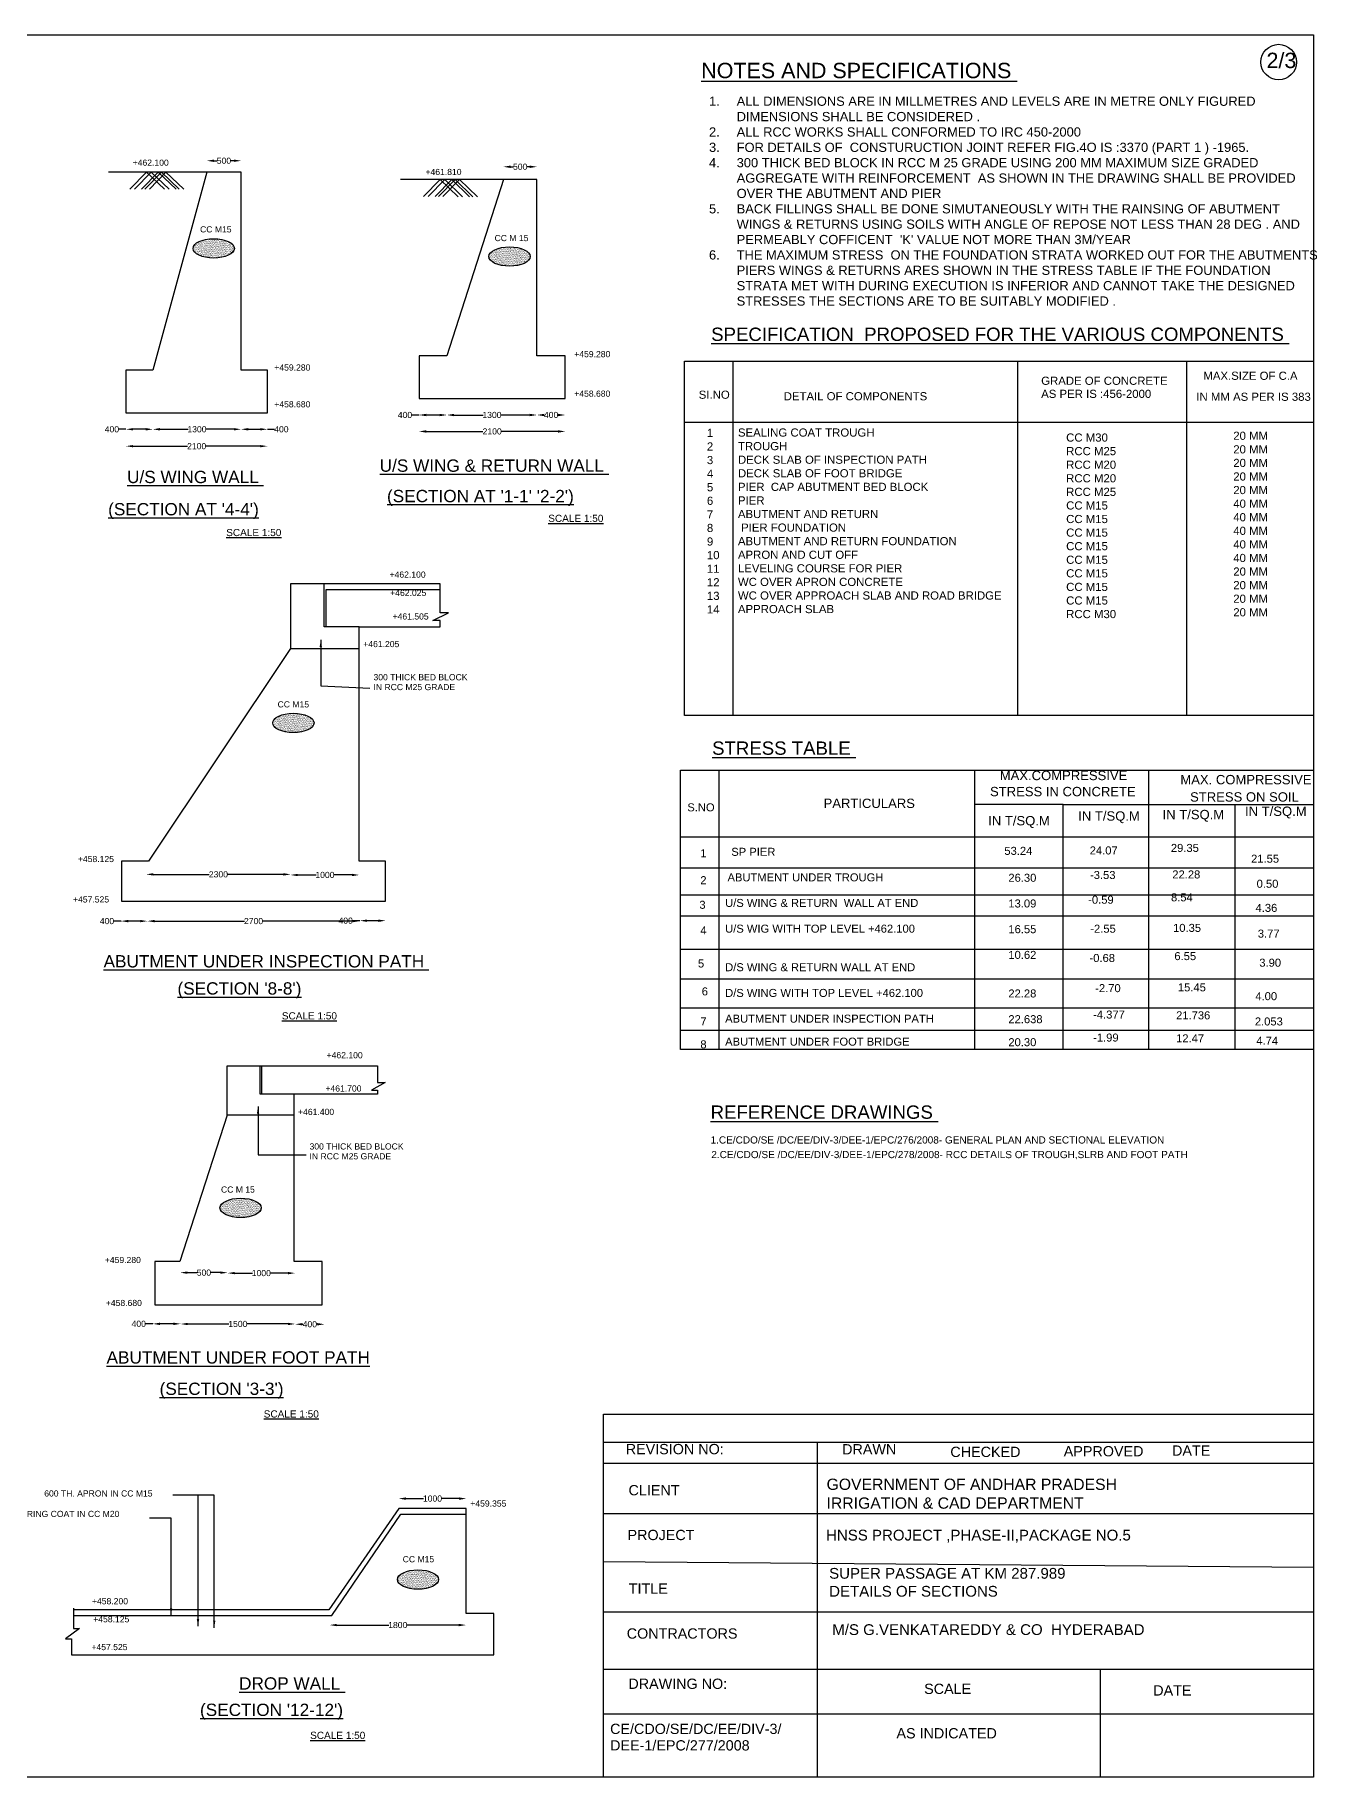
# Model space of a CAD drawing. Header units: millimetres. Extents: x 2557013 to 2676467, y 44333627 to 44418653.
# Drawn here: x 2613890 to 2676467, y 44333627 to 44418653 of the extents above; entities that cross this region are included whole.
import ezdxf

# ---------------------------------------------------------------- set-up
doc = ezdxf.new("R2010")
doc.units = ezdxf.units.MM
doc.header["$MEASUREMENT"] = 0
doc.layers.add('DRAWING', color=2, linetype='Continuous')
doc.layers.add('TEXT', color=7, linetype='Continuous')
doc.styles.get("Standard").update_dxf_attribs({"font": 'arial.ttf', "height": 300})
doc.dimstyles.get("Standard").update_dxf_attribs({"dimtxt": 300, "dimasz": 350, "dimexe": 0.18, "dimexo": 0.0625, "dimgap": 0.09, "dimtad": 0, "dimdec": 0, "dimzin": 0, "dimdsep": 46, "dimtxsty": 'Standard', "dimcen": 0.09, "dimse1": 1, "dimse2": 1, "dimadec": 0, "dimazin": 0, "dimtfac": 1, "dimtdec": 0, "dimtofl": 0, "dimtmove": 0, "dimatfit": 3, "dimfxl": 1, "dimtolj": 1, "dimtzin": 0, "dimarcsym": 0})

# ---------------------------------------------------------------- blocks, each defined once
blk = doc.blocks.new('*D66')
at = {"layer": 'Defpoints', "color": 0, "transparency": 16777216}
for p in [(2618338, 44402287), (2619648, 44402287), (2618338, 44399404)]:
    blk.add_point(p, dxfattribs=at)
at = {"layer": 'TEXT', "color": 0, "lineweight": -2, "transparency": 16777216}
for p, q in [((2618338, 44399404), (2617988, 44399404)), ((2619298, 44399404), (2618688, 44399404))]:
    blk.add_line(p, q, dxfattribs=at)
at = {"layer": 'TEXT', "color": 0, "transparency": 16777216}
for points in [[(2618688, 44399463), (2618688, 44399346), (2618338, 44399404)], [(2619298, 44399463), (2619298, 44399346), (2619648, 44399404)]]:
    blk.add_solid(points, dxfattribs=at)
at = {"layer": 'TEXT', "color": 0, "transparency": 16777216, "insert": (2617651, 44399404), "char_height": 300, "attachment_point": 5}
blk.add_mtext('\\A1;400', dxfattribs=at)
blk = doc.blocks.new('*D67')
at = {"layer": 'Defpoints', "color": 0, "transparency": 16777216}
for p in [(2619648, 44402287), (2623953, 44402287), (2623953, 44399404)]:
    blk.add_point(p, dxfattribs=at)
at = {"layer": 'TEXT', "color": 0, "lineweight": -2, "transparency": 16777216}
for p, q in [((2619998, 44399404), (2621367, 44399404)), ((2623603, 44399404), (2622234, 44399404))]:
    blk.add_line(p, q, dxfattribs=at)
at = {"layer": 'TEXT', "color": 0, "transparency": 16777216}
for points in [[(2619998, 44399463), (2619998, 44399346), (2619648, 44399404)], [(2623603, 44399463), (2623603, 44399346), (2623953, 44399404)]]:
    blk.add_solid(points, dxfattribs=at)
at = {"layer": 'TEXT', "color": 0, "transparency": 16777216, "insert": (2621801, 44399404), "char_height": 300, "attachment_point": 5}
blk.add_mtext('\\A1;1300', dxfattribs=at)
blk = doc.blocks.new('*D68')
at = {"layer": 'Defpoints', "color": 0, "transparency": 16777216}
for p in [(2623953, 44402287), (2625236, 44402287), (2625236, 44399404)]:
    blk.add_point(p, dxfattribs=at)
at = {"layer": 'TEXT', "color": 0, "lineweight": -2, "transparency": 16777216}
for p, q in [((2624303, 44399404), (2624886, 44399404)), ((2625236, 44399404), (2625586, 44399404))]:
    blk.add_line(p, q, dxfattribs=at)
at = {"layer": 'TEXT', "color": 0, "transparency": 16777216}
for points in [[(2624303, 44399463), (2624303, 44399346), (2623953, 44399404)], [(2624886, 44399463), (2624886, 44399346), (2625236, 44399404)]]:
    blk.add_solid(points, dxfattribs=at)
at = {"layer": 'TEXT', "color": 0, "transparency": 16777216, "insert": (2625923, 44399404), "char_height": 300, "attachment_point": 5}
blk.add_mtext('\\A1;400', dxfattribs=at)
blk = doc.blocks.new('*D69')
at = {"layer": 'Defpoints', "color": 0, "transparency": 16777216}
for p in [(2618338, 44400203), (2625236, 44400203), (2625236, 44398579)]:
    blk.add_point(p, dxfattribs=at)
at = {"layer": 'TEXT', "color": 0, "lineweight": -2, "transparency": 16777216}
for p, q in [((2618688, 44398579), (2621337, 44398579)), ((2624886, 44398579), (2622237, 44398579))]:
    blk.add_line(p, q, dxfattribs=at)
at = {"layer": 'TEXT', "color": 0, "transparency": 16777216}
for points in [[(2618688, 44398637), (2618688, 44398521), (2618338, 44398579)], [(2624886, 44398637), (2624886, 44398521), (2625236, 44398579)]]:
    blk.add_solid(points, dxfattribs=at)
at = {"layer": 'TEXT', "color": 0, "transparency": 16777216, "insert": (2621787, 44398579), "char_height": 300, "attachment_point": 5}
blk.add_mtext('\\A1;2100', dxfattribs=at)
blk = doc.blocks.new('*D70')
at = {"layer": 'Defpoints', "color": 0, "transparency": 16777216}
for p in [(2632640, 44402987), (2633997, 44402987), (2632640, 44400101)]:
    blk.add_point(p, dxfattribs=at)
at = {"layer": 'TEXT', "color": 0, "lineweight": -2, "transparency": 16777216}
for p, q in [((2632640, 44400101), (2632290, 44400101)), ((2633647, 44400101), (2632990, 44400101))]:
    blk.add_line(p, q, dxfattribs=at)
at = {"layer": 'TEXT', "color": 0, "transparency": 16777216}
for points in [[(2632990, 44400159), (2632990, 44400042), (2632640, 44400101)], [(2633647, 44400159), (2633647, 44400042), (2633997, 44400101)]]:
    blk.add_solid(points, dxfattribs=at)
at = {"layer": 'TEXT', "color": 0, "transparency": 16777216, "insert": (2631953, 44400101), "char_height": 300, "attachment_point": 5}
blk.add_mtext('\\A1;400', dxfattribs=at)
blk = doc.blocks.new('*D71')
at = {"layer": 'Defpoints', "color": 0, "transparency": 16777216}
for p in [(2633997, 44402987), (2638395, 44402987), (2638395, 44400101)]:
    blk.add_point(p, dxfattribs=at)
at = {"layer": 'TEXT', "color": 0, "lineweight": -2, "transparency": 16777216}
for p, q in [((2634347, 44400101), (2635763, 44400101)), ((2638045, 44400101), (2636630, 44400101))]:
    blk.add_line(p, q, dxfattribs=at)
at = {"layer": 'TEXT', "color": 0, "transparency": 16777216}
for points in [[(2634347, 44400159), (2634347, 44400042), (2633997, 44400101)], [(2638045, 44400159), (2638045, 44400042), (2638395, 44400101)]]:
    blk.add_solid(points, dxfattribs=at)
at = {"layer": 'TEXT', "color": 0, "transparency": 16777216, "insert": (2636196, 44400101), "char_height": 300, "attachment_point": 5}
blk.add_mtext('\\A1;1300', dxfattribs=at)
blk = doc.blocks.new('*D72')
at = {"layer": 'Defpoints', "color": 0, "transparency": 16777216}
for p in [(2638395, 44402987), (2639773, 44402987), (2639773, 44400101)]:
    blk.add_point(p, dxfattribs=at)
at = {"layer": 'TEXT', "color": 0, "lineweight": -2, "transparency": 16777216}
for p, q in [((2638745, 44400101), (2638747, 44400101)), ((2639423, 44400101), (2639421, 44400101))]:
    blk.add_line(p, q, dxfattribs=at)
at = {"layer": 'TEXT', "color": 0, "transparency": 16777216}
for points in [[(2638745, 44400159), (2638745, 44400042), (2638395, 44400101)], [(2639423, 44400159), (2639423, 44400042), (2639773, 44400101)]]:
    blk.add_solid(points, dxfattribs=at)
at = {"layer": 'TEXT', "color": 0, "transparency": 16777216, "insert": (2639084, 44400101), "char_height": 300, "attachment_point": 5}
blk.add_mtext('\\A1;400', dxfattribs=at)
blk = doc.blocks.new('*D73')
at = {"layer": 'Defpoints', "color": 0, "transparency": 16777216}
for p in [(2632640, 44400901), (2639773, 44400901), (2639773, 44399299)]:
    blk.add_point(p, dxfattribs=at)
at = {"layer": 'TEXT', "color": 0, "lineweight": -2, "transparency": 16777216}
for p, q in [((2632990, 44399299), (2635756, 44399299)), ((2639423, 44399299), (2636657, 44399299))]:
    blk.add_line(p, q, dxfattribs=at)
at = {"layer": 'TEXT', "color": 0, "transparency": 16777216}
for points in [[(2632990, 44399357), (2632990, 44399240), (2632640, 44399299)], [(2639423, 44399357), (2639423, 44399240), (2639773, 44399299)]]:
    blk.add_solid(points, dxfattribs=at)
at = {"layer": 'TEXT', "color": 0, "transparency": 16777216, "insert": (2636207, 44399299), "char_height": 300, "attachment_point": 5}
blk.add_mtext('\\A1;2100', dxfattribs=at)
blk = doc.blocks.new('*D74')
at = {"layer": 'Defpoints', "color": 0, "transparency": 16777216}
for p in [(2636756, 44412215), (2636756, 44411590), (2638395, 44411590)]:
    blk.add_point(p, dxfattribs=at)
at = {"layer": 'TEXT', "color": 0, "lineweight": -2, "transparency": 16777216}
for p, q in [((2637106, 44412215), (2637244, 44412215)), ((2638045, 44412215), (2637906, 44412215))]:
    blk.add_line(p, q, dxfattribs=at)
at = {"layer": 'TEXT', "color": 0, "transparency": 16777216}
for points in [[(2637106, 44412273), (2637106, 44412157), (2636756, 44412215)], [(2638045, 44412273), (2638045, 44412157), (2638395, 44412215)]]:
    blk.add_solid(points, dxfattribs=at)
at = {"layer": 'TEXT', "color": 0, "transparency": 16777216, "insert": (2637575, 44412215), "char_height": 300, "attachment_point": 5}
blk.add_mtext('\\A1;500', dxfattribs=at)
blk = doc.blocks.new('*D75')
at = {"layer": 'Defpoints', "color": 0, "transparency": 16777216}
for p in [(2622285, 44412509), (2622285, 44411954), (2623953, 44411954)]:
    blk.add_point(p, dxfattribs=at)
at = {"layer": 'TEXT', "color": 0, "lineweight": -2, "transparency": 16777216}
for p, q in [((2622635, 44412509), (2622788, 44412509)), ((2623603, 44412509), (2623450, 44412509))]:
    blk.add_line(p, q, dxfattribs=at)
at = {"layer": 'TEXT', "color": 0, "transparency": 16777216}
for points in [[(2622635, 44412567), (2622635, 44412451), (2622285, 44412509)], [(2623603, 44412567), (2623603, 44412451), (2623953, 44412509)]]:
    blk.add_solid(points, dxfattribs=at)
at = {"layer": 'TEXT', "color": 0, "transparency": 16777216, "insert": (2623119, 44412509), "char_height": 300, "attachment_point": 5}
blk.add_mtext('\\A1;500', dxfattribs=at)
blk = doc.blocks.new('*D76')
at = {"layer": 'Defpoints', "color": 0, "transparency": 16777216}
for p in [(2626373, 44377654), (2626373, 44377594), (2629719, 44377594)]:
    blk.add_point(p, dxfattribs=at)
at = {"layer": 'TEXT', "color": 0, "lineweight": -2, "transparency": 16777216}
for p, q in [((2626723, 44377654), (2627613, 44377654)), ((2629369, 44377654), (2628480, 44377654))]:
    blk.add_line(p, q, dxfattribs=at)
at = {"layer": 'TEXT', "color": 0, "transparency": 16777216}
for points in [[(2626723, 44377712), (2626723, 44377595), (2626373, 44377654)], [(2629369, 44377712), (2629369, 44377595), (2629719, 44377654)]]:
    blk.add_solid(points, dxfattribs=at)
at = {"layer": 'TEXT', "color": 0, "transparency": 16777216, "insert": (2628046, 44377654), "char_height": 300, "attachment_point": 5}
blk.add_mtext('\\A1;1000', dxfattribs=at)
blk = doc.blocks.new('*D77')
at = {"layer": 'Defpoints', "color": 0, "transparency": 16777216}
for p in [(2619323, 44377683), (2619323, 44377654), (2626373, 44377654)]:
    blk.add_point(p, dxfattribs=at)
at = {"layer": 'TEXT', "color": 0, "lineweight": -2, "transparency": 16777216}
for p, q in [((2619673, 44377683), (2622398, 44377683)), ((2626023, 44377683), (2623298, 44377683))]:
    blk.add_line(p, q, dxfattribs=at)
at = {"layer": 'TEXT', "color": 0, "transparency": 16777216}
for points in [[(2619673, 44377741), (2619673, 44377625), (2619323, 44377683)], [(2626023, 44377741), (2626023, 44377625), (2626373, 44377683)]]:
    blk.add_solid(points, dxfattribs=at)
at = {"layer": 'TEXT', "color": 0, "transparency": 16777216, "insert": (2622848, 44377683), "char_height": 300, "attachment_point": 5}
blk.add_mtext('\\A1;2300', dxfattribs=at)
blk = doc.blocks.new('*D78')
at = {"layer": 'Defpoints', "color": 0, "transparency": 16777216}
for p in [(2629746, 44376380), (2631010, 44376380), (2629746, 44375423)]:
    blk.add_point(p, dxfattribs=at)
at = {"layer": 'TEXT', "color": 0, "lineweight": -2, "transparency": 16777216}
for p, q in [((2629746, 44375423), (2629396, 44375423)), ((2630660, 44375423), (2630096, 44375423))]:
    blk.add_line(p, q, dxfattribs=at)
at = {"layer": 'TEXT', "color": 0, "transparency": 16777216}
for points in [[(2630096, 44375481), (2630096, 44375364), (2629746, 44375423)], [(2630660, 44375481), (2630660, 44375364), (2631010, 44375423)]]:
    blk.add_solid(points, dxfattribs=at)
at = {"layer": 'TEXT', "color": 0, "transparency": 16777216, "insert": (2629059, 44375423), "char_height": 300, "attachment_point": 5}
blk.add_mtext('\\A1;400', dxfattribs=at)
blk = doc.blocks.new('*D79')
at = {"layer": 'Defpoints', "color": 0, "transparency": 16777216}
for p in [(2619382, 44375423), (2619382, 44375402), (2629746, 44375423)]:
    blk.add_point(p, dxfattribs=at)
at = {"layer": 'TEXT', "color": 0, "lineweight": -2, "transparency": 16777216}
for p, q in [((2619732, 44375402), (2624114, 44375402)), ((2629396, 44375402), (2625014, 44375402))]:
    blk.add_line(p, q, dxfattribs=at)
at = {"layer": 'TEXT', "color": 0, "transparency": 16777216}
for points in [[(2619732, 44375461), (2619732, 44375344), (2619382, 44375402)], [(2629396, 44375461), (2629396, 44375344), (2629746, 44375402)]]:
    blk.add_solid(points, dxfattribs=at)
at = {"layer": 'TEXT', "color": 0, "transparency": 16777216, "insert": (2624564, 44375402), "char_height": 300, "attachment_point": 5}
blk.add_mtext('\\A1;2700', dxfattribs=at)
blk = doc.blocks.new('*D80')
at = {"layer": 'Defpoints', "color": 0, "transparency": 16777216}
for p in [(2618097, 44375402), (2618097, 44375402), (2619382, 44375402)]:
    blk.add_point(p, dxfattribs=at)
at = {"layer": 'TEXT', "color": 0, "lineweight": -2, "transparency": 16777216}
for p, q in [((2618097, 44375402), (2617747, 44375402)), ((2619032, 44375402), (2618447, 44375402))]:
    blk.add_line(p, q, dxfattribs=at)
at = {"layer": 'TEXT', "color": 0, "transparency": 16777216}
for points in [[(2618447, 44375461), (2618447, 44375344), (2618097, 44375402)], [(2619032, 44375461), (2619032, 44375344), (2619382, 44375402)]]:
    blk.add_solid(points, dxfattribs=at)
at = {"layer": 'TEXT', "color": 0, "transparency": 16777216, "insert": (2617410, 44375402), "char_height": 300, "attachment_point": 5}
blk.add_mtext('\\A1;400', dxfattribs=at)
blk = doc.blocks.new('*D89')
at = {"layer": 'Defpoints', "color": 0, "transparency": 16777216}
for p in [(2623298, 44358165), (2626589, 44358224), (2626589, 44358165)]:
    blk.add_point(p, dxfattribs=at)
at = {"layer": 'TEXT', "color": 0, "lineweight": -2, "transparency": 16777216}
for p, q in [((2623648, 44358224), (2624510, 44358224)), ((2626239, 44358224), (2625377, 44358224))]:
    blk.add_line(p, q, dxfattribs=at)
at = {"layer": 'TEXT', "color": 0, "transparency": 16777216}
for points in [[(2623648, 44358282), (2623648, 44358165), (2623298, 44358224)], [(2626239, 44358282), (2626239, 44358165), (2626589, 44358224)]]:
    blk.add_solid(points, dxfattribs=at)
at = {"layer": 'TEXT', "color": 0, "transparency": 16777216, "insert": (2624943, 44358224), "char_height": 300, "attachment_point": 5}
blk.add_mtext('\\A1;1000', dxfattribs=at)
blk = doc.blocks.new('*D90')
at = {"layer": 'Defpoints', "color": 0, "transparency": 16777216}
for p in [(2620985, 44358247), (2620985, 44358224), (2623298, 44358224)]:
    blk.add_point(p, dxfattribs=at)
at = {"layer": 'TEXT', "color": 0, "lineweight": -2, "transparency": 16777216}
for p, q in [((2621335, 44358247), (2621811, 44358247)), ((2622948, 44358247), (2622473, 44358247))]:
    blk.add_line(p, q, dxfattribs=at)
at = {"layer": 'TEXT', "color": 0, "transparency": 16777216}
for points in [[(2621335, 44358306), (2621335, 44358189), (2620985, 44358247)], [(2622948, 44358306), (2622948, 44358189), (2623298, 44358247)]]:
    blk.add_solid(points, dxfattribs=at)
at = {"layer": 'TEXT', "color": 0, "transparency": 16777216, "insert": (2622142, 44358247), "char_height": 300, "attachment_point": 5}
blk.add_mtext('\\A1;500', dxfattribs=at)
blk = doc.blocks.new('*D91')
at = {"layer": 'Defpoints', "color": 0, "transparency": 16777216}
for p in [(2619648, 44355782), (2619648, 44355749), (2621004, 44355782)]:
    blk.add_point(p, dxfattribs=at)
at = {"layer": 'TEXT', "color": 0, "lineweight": -2, "transparency": 16777216}
for p, q in [((2619648, 44355749), (2619298, 44355749)), ((2620654, 44355749), (2619998, 44355749))]:
    blk.add_line(p, q, dxfattribs=at)
at = {"layer": 'TEXT', "color": 0, "transparency": 16777216}
for points in [[(2619998, 44355807), (2619998, 44355690), (2619648, 44355749)], [(2620654, 44355807), (2620654, 44355690), (2621004, 44355749)]]:
    blk.add_solid(points, dxfattribs=at)
at = {"layer": 'TEXT', "color": 0, "transparency": 16777216, "insert": (2618961, 44355749), "char_height": 300, "attachment_point": 5}
blk.add_mtext('\\A1;400', dxfattribs=at)
blk = doc.blocks.new('*D92')
at = {"layer": 'Defpoints', "color": 0, "transparency": 16777216}
for p in [(2621004, 44355782), (2626591, 44355782), (2626591, 44355742)]:
    blk.add_point(p, dxfattribs=at)
at = {"layer": 'TEXT', "color": 0, "lineweight": -2, "transparency": 16777216}
for p, q in [((2621354, 44355742), (2623364, 44355742)), ((2626241, 44355742), (2624231, 44355742))]:
    blk.add_line(p, q, dxfattribs=at)
at = {"layer": 'TEXT', "color": 0, "transparency": 16777216}
for points in [[(2621354, 44355800), (2621354, 44355684), (2621004, 44355742)], [(2626241, 44355800), (2626241, 44355684), (2626591, 44355742)]]:
    blk.add_solid(points, dxfattribs=at)
at = {"layer": 'TEXT', "color": 0, "transparency": 16777216, "insert": (2623797, 44355742), "char_height": 300, "attachment_point": 5}
blk.add_mtext('\\A1;1500', dxfattribs=at)
blk = doc.blocks.new('*D93')
at = {"layer": 'Defpoints', "color": 0, "transparency": 16777216}
for p in [(2626591, 44355742), (2628028, 44355742), (2628028, 44355729)]:
    blk.add_point(p, dxfattribs=at)
at = {"layer": 'TEXT', "color": 0, "lineweight": -2, "transparency": 16777216}
for p, q in [((2626941, 44355729), (2626972, 44355729)), ((2627678, 44355729), (2627647, 44355729))]:
    blk.add_line(p, q, dxfattribs=at)
at = {"layer": 'TEXT', "color": 0, "transparency": 16777216}
for points in [[(2626941, 44355787), (2626941, 44355670), (2626591, 44355729)], [(2627678, 44355787), (2627678, 44355670), (2628028, 44355729)]]:
    blk.add_solid(points, dxfattribs=at)
at = {"layer": 'TEXT', "color": 0, "transparency": 16777216, "insert": (2627309, 44355729), "char_height": 300, "attachment_point": 5}
blk.add_mtext('\\A1;400', dxfattribs=at)
blk = doc.blocks.new('*D94')
at = {"layer": 'Defpoints', "color": 0, "transparency": 16777216}
for p in [(2634945, 44347221), (2631646, 44346745), (2634945, 44346745)]:
    blk.add_point(p, dxfattribs=at)
at = {"layer": 'TEXT', "color": 0, "lineweight": -2, "transparency": 16777216}
for p, q in [((2631996, 44347221), (2632862, 44347221)), ((2634595, 44347221), (2633729, 44347221))]:
    blk.add_line(p, q, dxfattribs=at)
at = {"layer": 'TEXT', "color": 0, "transparency": 16777216}
for points in [[(2631996, 44347279), (2631996, 44347162), (2631646, 44347221)], [(2634595, 44347279), (2634595, 44347162), (2634945, 44347221)]]:
    blk.add_solid(points, dxfattribs=at)
at = {"layer": 'TEXT', "color": 0, "transparency": 16777216, "insert": (2633295, 44347221), "char_height": 300, "attachment_point": 5}
blk.add_mtext('\\A1;1000', dxfattribs=at)
blk = doc.blocks.new('*D95')
at = {"layer": 'Defpoints', "color": 0, "transparency": 16777216}
for p in [(2628273, 44341073), (2628273, 44341049), (2634927, 44341073)]:
    blk.add_point(p, dxfattribs=at)
at = {"layer": 'TEXT', "color": 0, "lineweight": -2, "transparency": 16777216}
for p, q in [((2628623, 44341049), (2631167, 44341049)), ((2634577, 44341049), (2632034, 44341049))]:
    blk.add_line(p, q, dxfattribs=at)
at = {"layer": 'TEXT', "color": 0, "transparency": 16777216}
for points in [[(2628623, 44341108), (2628623, 44340991), (2628273, 44341049)], [(2634577, 44341108), (2634577, 44340991), (2634927, 44341049)]]:
    blk.add_solid(points, dxfattribs=at)
at = {"layer": 'TEXT', "color": 0, "transparency": 16777216, "insert": (2631600, 44341049), "char_height": 300, "attachment_point": 5}
blk.add_mtext('\\A1;1800', dxfattribs=at)

msp = doc.modelspace()

# ---------------------------------------------------------------- hatches: boundary and pattern name
at = {"layer": 'DRAWING'}
h = msp.add_hatch(dxfattribs=at)
h.set_pattern_fill('AR-SAND', color=0, scale=40, style=0)
h.set_pattern_definition([(37.5, (33178.02, 878.025), (-2.51973432, 77.07295076), [0, -60.8, 0, -68, 0, -65]), (7.5, (33178.02, 878.03), (70.7910682, 112.8858426), [0, -32.8, 0, -54.8, 0, -21]), (327.5, (33128.82, 878.025), (124.56567447, 0.22636214), [0, -20, 0, -72, 0, -94]), (317.5, (33128.82, 878.03), (120.24506418, 35.1070226), [0, -10, 0, -47.2, 0, -54])])
edge = h.paths.add_edge_path()
edge.add_ellipse((2622618.6, 44408231.2), major_axis=(-1008.1, 0), ratio=0.4683544, start_angle=0, end_angle=360)
h = msp.add_hatch(dxfattribs=at)
h.set_pattern_fill('AR-SAND', color=0, scale=40, style=0)
h.set_pattern_definition([(37.5, (47615.44, 482.49), (-2.51973432, 77.07295076), [0, -60.8, 0, -68, 0, -65]), (7.5, (47615.44, 482.49), (70.7910682, 112.8858426), [0, -32.8, 0, -54.8, 0, -21]), (327.5, (47566.24, 482.49), (124.56567447, 0.22636214), [0, -20, 0, -72, 0, -94]), (317.5, (47566.24, 482.49), (120.24506418, 35.1070226), [0, -10, 0, -47.2, 0, -54])])
edge = h.paths.add_edge_path()
edge.add_ellipse((2637056, 44407835.7), major_axis=(-1008.1, 0), ratio=0.4683544, start_angle=0, end_angle=360)
h = msp.add_hatch(dxfattribs=at)
h.set_pattern_fill('AR-SAND', color=0, scale=40, style=0)
h.set_pattern_definition([(37.5, (37064.62, -22280.5), (-2.51973432, 77.07295076), [0, -60.8, 0, -68, 0, -65]), (7.5, (37064.62, -22280.5), (70.7910682, 112.8858426), [0, -32.8, 0, -54.8, 0, -21]), (327.5, (37015.42, -22280.5), (124.56567447, 0.22636214), [0, -20, 0, -72, 0, -94]), (317.5, (37015.42, -22280.5), (120.24506418, 35.1070226), [0, -10, 0, -47.2, 0, -54])])
edge = h.paths.add_edge_path()
edge.add_ellipse((2626505.2, 44385072.7), major_axis=(-1008.1, 0), ratio=0.4683544, start_angle=0, end_angle=360)
h = msp.add_hatch(dxfattribs=at)
h.set_pattern_fill('AR-SAND', color=0, scale=40, style=0)
h.set_pattern_definition([(37.5, (34492.51, -45944.21), (-2.51973432, 77.07295076), [0, -60.8, 0, -68, 0, -65]), (7.5, (34492.51, -45944.21), (70.7910682, 112.8858426), [0, -32.8, 0, -54.8, 0, -21]), (327.5, (34443.31, -45944.21), (124.56567447, 0.22636214), [0, -20, 0, -72, 0, -94]), (317.5, (34443.31, -45944.21), (120.24506418, 35.1070226), [0, -10, 0, -47.2, 0, -54])])
edge = h.paths.add_edge_path()
edge.add_ellipse((2623933.1, 44361409), major_axis=(-1008.1, 0), ratio=0.4683544, start_angle=0, end_angle=360)
h = msp.add_hatch(dxfattribs=at)
h.set_pattern_fill('AR-SAND', color=0, scale=40, style=0)
h.set_pattern_definition([(37.5, (43147.37, -64082.55), (-2.51973432, 77.07295076), [0, -60.8, 0, -68, 0, -65]), (7.5, (43147.37, -64082.55), (70.7910682, 112.8858426), [0, -32.8, 0, -54.8, 0, -21]), (327.5, (43098.17, -64082.55), (124.56567447, 0.22636214), [0, -20, 0, -72, 0, -94]), (317.5, (43098.17, -64082.55), (120.24506418, 35.1070226), [0, -10, 0, -47.2, 0, -54])])
edge = h.paths.add_edge_path()
edge.add_ellipse((2632588, 44343270.6), major_axis=(-1008.1, 0), ratio=0.4683544, start_angle=0, end_angle=360)

# ---------------------------------------------------------------- linework, layer by layer
at = {"layer": 'DRAWING', "color": 0}
for points in [[(2619648.2, 44402286.8), (2618338.1, 44402286.8), (2618338.1, 44400203.2), (2625236.3, 44400203.2), (2625236.3, 44402286.8), (2623952.9, 44402286.8), (2623952.9, 44411954.4), (2617490.4, 44411954.4)], [(2618528.5, 44411121.7), (2619339.5, 44411954.4), (2620213.4, 44411114.7)], [(2618752.2, 44411121.7), (2619563.2, 44411954.4), (2620437.1, 44411114.7)], [(2619096.2, 44411121.7), (2619907.2, 44411954.4), (2620781.2, 44411114.7)], [(2619255.6, 44411121.7), (2620066.6, 44411954.4), (2620940.5, 44411114.7)], [(2619479.3, 44411121.7), (2620290.3, 44411954.4), (2621164.2, 44411114.7)], [(2622285.3, 44411954.4), (2619648.2, 44402286.8)], [(2633997.4, 44402987), (2632640.1, 44402987), (2632640.1, 44400900.8), (2639773, 44400900.8), (2639773, 44402987), (2638395, 44402987), (2638395, 44411589.8), (2631737.3, 44411589.8)], [(2632855.7, 44410757.1), (2633666.7, 44411589.8), (2634540.6, 44410750.1)], [(2633079.4, 44410757.1), (2633890.4, 44411589.8), (2634764.3, 44410750.1)], [(2633423.4, 44410757.1), (2634234.4, 44411589.8), (2635108.3, 44410750.1)], [(2633582.8, 44410757.1), (2634393.8, 44411589.8), (2635267.7, 44410750.1)], [(2633806.5, 44410757.1), (2634617.5, 44411589.8), (2635491.4, 44410750.1)], [(2636755.9, 44411589.8), (2633997.4, 44402987)], [(2619441.3, 44378328.5), (2618120.8, 44378328.5), (2618120.8, 44376379.8), (2631009.8, 44376379.8), (2631009.8, 44378328.5), (2629719.4, 44378328.5), (2629719.4, 44389765.5), (2633670.1, 44389765.5), (2633670.1, 44390065.1), (2633319.8, 44390065.1), (2634069.2, 44390446.6), (2633675.8, 44390446.6), (2633675.8, 44391867.8), (2626364.9, 44391867.8), (2626364.9, 44388711.4), (2629719.4, 44388711.4)], [(2629719.4, 44389765.5), (2628017.1, 44389765.5), (2628017.1, 44391867.8)], [(2628104.2, 44389765.5), (2628104.2, 44391593.2), (2633675.8, 44391593.2)], [(2626364.9, 44388711.4), (2619441.3, 44378328.5)], [(2623279.3, 44365926.3), (2623279.3, 44368339.3), (2630615.6, 44368339.3), (2630615.6, 44367527.3), (2630981.7, 44367527.3), (2630322.8, 44367160.2), (2630619.5, 44367160.2), (2630619.5, 44366952.3), (2624888.5, 44366952.3), (2624888.5, 44368339.3)], [(2624971.1, 44366952.3), (2624971.1, 44368339.3)], [(2626541.8, 44365926.3), (2626541.8, 44366952.3)], [(2620973, 44358795.8), (2619745.6, 44358795.8), (2619745.6, 44356682.1), (2627914.1, 44356682.1), (2627914.1, 44358795.8), (2626541.8, 44358795.8), (2626541.8, 44365926.3), (2623279.3, 44365926.3), (2620973, 44358795.8)], [(2615769.1, 44341865.9), (2615769.1, 44340888.5), (2616077, 44340888.5), (2615392.8, 44340369), (2615687, 44340369), (2615687, 44339589.8), (2636289.4, 44339589.8), (2636289.4, 44341605.6), (2634945, 44341605.6), (2634945, 44346745.3), (2631645.9, 44346745.3), (2628231.9, 44341800.1), (2615769.1, 44341800.1)], [(2615769.1, 44341520.1), (2628391.1, 44341520.1), (2631753.7, 44346457.5), (2634945, 44346457.5)]]:
    msp.add_lwpolyline(points, dxfattribs=at)
for centre in [(2622618.6, 44408231.2), (2637056, 44407835.7), (2626505.2, 44385072.7), (2623933.1, 44361409), (2632588, 44343270.6)]:
    msp.add_ellipse(centre, major_axis=(-1008.1, 0), ratio=0.4683544, dxfattribs=at)
at = {"layer": 'TEXT', "color": 0}
for points in [[(2676290.7, 44333626.7), (2557012.9, 44333626.7), (2557012.9, 44418653), (2676290.7, 44418653)], [(2676290.7, 44385435.4), (2645588.8, 44385435.4), (2645588.8, 44402734.9), (2676290.7, 44402734.9)], [(2645404.2, 44382775), (2676290.7, 44382775), (2676290.7, 44369138.6), (2645404.2, 44369138.6)], [(2641636.5, 44351342.9), (2676290.7, 44351342.9), (2676290.7, 44333626.7), (2641636.5, 44333626.7)]]:
    msp.add_lwpolyline(points, close=True, dxfattribs=at)
for points in [[(2647946.3, 44402734.9), (2647946.3, 44385435.4)], [(2661849.1, 44402734.9), (2661849.1, 44385435.4)], [(2670110.9, 44385435.4), (2670110.9, 44402734.9)], [(2645588.8, 44399745.1), (2676290.7, 44399745.1)], [(2676290.7, 44370059.8), (2645404.2, 44370059.8), (2645404.2, 44382775), (2676290.7, 44382775)], [(2676290.7, 44369138.6), (2645404.2, 44369138.6), (2645404.2, 44382775), (2676290.7, 44382775)], [(2647273.6, 44382775), (2647273.6, 44369138.6)], [(2659748, 44382775), (2659748, 44369138.6)], [(2668237, 44382775), (2668237, 44369138.6)], [(2664064.5, 44369138.6), (2664064.5, 44381088.1), (2659748, 44381088.1)], [(2664064.5, 44381088.1), (2676290.7, 44381088.1)], [(2672457, 44381088.1), (2672457, 44369138.6)], [(2645404.2, 44379508.7), (2676290.7, 44379508.7)], [(2645404.2, 44378008.3), (2676290.7, 44378008.3)], [(2645404.2, 44376687.1), (2676290.7, 44376687.1)], [(2645404.2, 44375653), (2676290.7, 44375653)], [(2645404.2, 44374027.7), (2676290.7, 44374027.7)], [(2645404.2, 44372579.1), (2676290.7, 44372579.1)], [(2645404.2, 44371165.7), (2676290.7, 44371165.7)], [(2641636.5, 44349978.1), (2676290.7, 44349978.1)], [(2652069.5, 44349953.8), (2652069.5, 44333626.7)], [(2641636.5, 44348954.7), (2676290.7, 44348954.7)], [(2641636.5, 44346492.5), (2676290.7, 44346492.5)], [(2641636.5, 44344152.2), (2676290.7, 44343878.9)], [(2676290.7, 44341670.3), (2641636.5, 44341670.3)], [(2641636.5, 44338890.5), (2676290.7, 44338890.5)]]:
    msp.add_lwpolyline(points, dxfattribs=at)
at = {"layer": 'TEXT'}
for points in [[(2665870.7, 44338890.5), (2665870.7, 44333626.7)], [(2641636.5, 44336723.1), (2676290.7, 44336723.1)]]:
    msp.add_lwpolyline(points, dxfattribs=at)
at = {"layer": 'TEXT', "color": 0}
msp.add_circle((2674588.3, 44417323.2), 867.5, dxfattribs=at)

# ---------------------------------------------------------------- texts
for s, height, p in [('2/3', 750, (2673995.2, 44417031.6)), ('%%UNOTES AND SPECIFICATIONS ', 750, (2646408.8, 44416538.3)), ('+462.100', 300, (2618664.6, 44412265.8)), ('+461.810', 300, (2632953.8, 44411812)), ('CC M15', 300, (2621953.3, 44409010.8)), ('CC M 15', 300, (2636324.1, 44408585.4)), ('%%USPECIFICATION  PROPOSED FOR THE VARIOUS COMPONENTS ', 650, (2646894.1, 44403715.8)), ('+459.280', 300, (2625577.7, 44402269.2)), ('+459.280', 300, (2640214.5, 44402921.6)), ('GRADE OF CONCRETE ', 397.526, (2662999.3, 44401573.7)), ('MAX.SIZE OF C.A ', 397.526, (2670913.9, 44401817.7)), ('+458.680', 300, (2625576.5, 44400474.3)), ('+458.680', 300, (2640214.5, 44400993.8)), ('SI.NO ', 397.53, (2646289.2, 44400893.4)), ('DETAIL OF COMPONENTS ', 397.526, (2650434.3, 44400817.4)), ('AS PER IS :456-2000', 397.526, (2662999.3, 44400935.1)), ('IN MM AS PER IS 383', 397.526, (2670572, 44400792.9)), ('%%UU/S WING WALL ', 600, (2618391.2, 44396777.4)), ('%%UU/S WING & RETURN WALL ', 600, (2630717.7, 44397330.6)), ("%%U(SECTION AT '4-4')", 600, (2617467.5, 44395204.3)), ("%%U(SECTION AT '1-1' '2-2')", 600, (2631076.3, 44395846.7)), ('%%USCALE 1:50', 350, (2638944.2, 44394882.4)), ('%%USCALE 1:50', 350, (2623229, 44394190.7)), ('+462.100', 300, (2631201, 44392162.9)), ('+462.025', 300, (2631232.7, 44391272.1)), ('+461.505', 300, (2631348, 44390120.2)), ('+461.205', 300, (2629918, 44388772.4)), ('300 THICK BED BLOCK ', 300, (2630416.1, 44387155.6)), ('IN RCC M25 GRADE', 300, (2630416.1, 44386673.7)), ('CC M15', 300, (2625735.4, 44385829.9)), ('%%USTRESS TABLE ', 650, (2646941.4, 44383519)), ('MAX.COMPRESSIVE ', 455.684, (2660978, 44382282.1)), ('MAX. COMPRESSIVE ', 455.684, (2669791, 44382079.6)), ('PARTICULARS ', 455.684, (2652381.1, 44380922.7)), ('STRESS IN CONCRETE  ', 455.684, (2660502.9, 44381496.7)), ('STRESS ON SOIL ', 455.684, (2670266.2, 44381235.1)), ('S.NO ', 390.59, (2645730.2, 44380759.1)), ('IN T/SQ.M', 455.68, (2660414.2, 44380074.2)), ('IN T/SQ.M', 455.68, (2664807.7, 44380305.2)), ('IN T/SQ.M', 455.68, (2668924, 44380374.5)), ('IN T/SQ.M', 455.68, (2672947.4, 44380536.2)), ('1', 390.6, (2646365.8, 44378521.4)), ('SP PIER ', 390.59, (2647876.5, 44378589)), ('53.24', 390.59, (2661202.1, 44378636.1)), ('24.07', 390.59, (2665367.3, 44378656.6)), ('29.35', 390.59, (2669328.4, 44378778.9)), ('+458.125', 300, (2615991.9, 44378282.1)), ('-3.53', 390.59, (2665381.7, 44377458.3)), ('22.28', 390.59, (2669398.1, 44377485)), ('21.55', 390.59, (2673242.7, 44378253.1)), ('2', 390.6, (2646365.8, 44377204.9)), ('ABUTMENT UNDER TROUGH ', 390.587, (2647691.8, 44377341.7)), ('26.30', 390.59, (2661397.7, 44377323.1)), ('0.50', 390.59, (2673512.8, 44377030.6)), ('+457.525', 300, (2615753.7, 44376310.9)), ('3', 390.6, (2646319.7, 44376003.9)), ('U/S WING & RETURN  WALL AT END', 390.587, (2647576.1, 44376094.5)), ('13.09', 390.59, (2661397.7, 44376068.2)), ('-0.59', 390.59, (2665293.8, 44376251.5)), ('8.54', 390.59, (2669334.1, 44376367.7)), ('4.36', 390.59, (2673460.3, 44375852.3)), ('10.35', 390.59, (2669435.4, 44374876.5)), ('4', 390.6, (2646365.8, 44374756.6)), ('U/S WIG WITH TOP LEVEL +462.100', 390.587, (2647576.1, 44374839.6)), ('16.55', 390.59, (2661397.7, 44374813.3)), ('-2.55', 390.59, (2665395.1, 44374836)), ('3.77', 390.59, (2673571.1, 44374597.5)), ('%%UABUTMENT UNDER INSPECTION PATH ', 600, (2617244.9, 44373141.1)), ('10.62', 390.59, (2661397.7, 44373558.4)), ('-0.68', 390.59, (2665357.1, 44373408)), ('6.55', 390.59, (2669498.7, 44373499)), ('3.90', 390.59, (2673643.6, 44373177.7)), ('5', 390.6, (2646250.1, 44373139.7)), ('D/S WING & RETURN WALL AT END ', 390.587, (2647576.1, 44372957.3)), ("%%U(SECTION '8-8')", 600, (2620851.4, 44371817.6)), ('6', 390.6, (2646435.1, 44371777.1)), ('D/S WING WITH TOP LEVEL +462.100', 390.587, (2647576.1, 44371702.4)), ('22.28', 390.59, (2661397.7, 44371676.1)), ('-2.70', 390.59, (2665635.6, 44371935.9)), ('15.45', 390.59, (2669671.4, 44371973.8)), ('4.00', 390.59, (2673450.4, 44371543.9)), ('-4.377', 390.59, (2665534.3, 44370646.8)), ('%%USCALE 1:50', 350, (2625943.4, 44370604.7)), ('7', 390.6, (2646367.2, 44370314.2)), ('ABUTMENT UNDER INSPECTION PATH', 390.587, (2647576.1, 44370447.5)), ('22.638                    ', 390.587, (2661397.7, 44370421.2)), ('21.736', 390.59, (2669583.1, 44370609)), ('2.053', 390.59, (2673426, 44370310.8)), ('8', 390.6, (2646367.2, 44369191.4)), ('ABUTMENT UNDER FOOT BRIDGE ', 390.587, (2647576.1, 44369324.7)), ('20.30', 390.59, (2661397.7, 44369298.4)), ('-1.99', 390.59, (2665534.3, 44369524)), ('12.47', 390.59, (2669583.1, 44369486.2)), ('4.74', 390.59, (2673499.3, 44369370.7)), ('+462.100', 300, (2628129.4, 44368708.3)), ('+461.700', 300, (2628071.4, 44367084.9)), ('+461.400', 300, (2626736, 44365943)), ('%%UREFERENCE DRAWINGS ', 650, (2646867.8, 44365755)), ('300 THICK BED BLOCK ', 300, (2627294.6, 44364256.5)), ('1.CE/CDO/SE /DC/EE/DIV-3/DEE-1/EPC/276/2008- GENERAL PLAN AND SECTIONAL ELEVATION ', 350, (2646864.8, 44364547.9)), ('IN RCC M25 GRADE', 300, (2627294.6, 44363774.6)), ('2.CE/CDO/SE /DC/EE/DIV-3/DEE-1/EPC/278/2008- RCC DETAILS OF TROUGH,SLRB AND FOOT PATH ', 350, (2646901.7, 44363835.6)), ('CC M 15', 300, (2622973.9, 44362152.7)), ('+459.280', 300, (2617305.3, 44358715)), ('+458.680', 300, (2617354.5, 44356617.5)), ('%%UABUTMENT UNDER FOOT PATH', 600, (2617389.7, 44353810.4)), ("%%U(SECTION '3-3')", 600, (2619978, 44352279.9)), ('%%USCALE 1:50', 350, (2625059.9, 44351175.7)), ('REVISION NO:', 501.14, (2642725.5, 44349386.4)), ('DRAWN ', 501.14, (2653286.1, 44349376.8)), ('CHECKED ', 501.14, (2658566.3, 44349250.4)), ('APPROVED ', 501.14, (2664099.4, 44349282)), ('DATE ', 501.14, (2669384.9, 44349313.7)), ('600 TH. APRON IN CC M15', 300, (2614348.6, 44347321.8)), ('CLIENT', 501.14, (2642862.6, 44347380.7)), ('75 TH. WEARING COAT IN CC M20', 300, (2611170.4, 44346322.7)), ('+459.355', 300, (2635142, 44346830.6)), ('PROJECT', 501.14, (2642813.5, 44345194.5)), ('CC M15', 300, (2631841.2, 44344112.4)), ('TITLE ', 501.14, (2642872.3, 44342582.2)), ('+458.200', 300, (2616678.2, 44342063)), ('+458.125', 300, (2616741.5, 44341183.2)), ('CONTRACTORS ', 501.14, (2642774.5, 44340387)), ('+457.525', 300, (2616652.6, 44339825.4)), ('%%UDROP WALL ', 600, (2623857.3, 44337899.5)), ('DRAWING NO:', 501.14, (2642853.4, 44337934)), ('SCALE ', 501.14, (2657288.2, 44337686.4)), ('DATE ', 501.14, (2668467, 44337607.8)), ("%%U(SECTION '12-12')", 600, (2621949.8, 44336612.5)), ('CE/CDO/SE/DC/EE/DIV-3/', 501.14, (2641962.4, 44335732.7)), ('%%USCALE 1:50', 350, (2627325.3, 44335492.2)), ('DEE-1/EPC/277/2008', 501.14, (2641962.4, 44334927.6)), ('AS INDICATED ', 501.14, (2655936.1, 44335518.3))]:
    msp.add_text(s, height=height, dxfattribs=at).set_placement(p)
at = {"layer": 'TEXT', "color": 0, "insert": (2646339, 44415640), "char_height": 450, "attachment_point": 1}
msp.add_mtext_dynamic_manual_height_columns("\\pi-1350,l1800,t1800;1.^IALL DIMENSIONS ARE IN MILLMETRES AND LEVELS ARE IN METRE ONLY FIGURED DIMENSIONS SHALL BE CONSIDERED .\\P2.^IALL RCC WORKS SHALL CONFORMED TO IRC 450-2000\\P3.^IFOR DETAILS OF  CONSTURUCTION JOINT REFER FIG.4O IS :3370 (PART 1 ) -1965.\\P4.^I300 THICK BED BLOCK IN RCC M 25 GRADE USING 200 MM MAXIMUM SIZE GRADED AGGREGATE WITH REINFORCEMENT  AS SHOWN IN THE DRAWING SHALL BE PROVIDED OVER THE ABUTMENT AND PIER \\P5.^IBACK FILLINGS SHALL BE DONE SIMUTANEOUSLY WITH THE RAINSING OF ABUTMENT WINGS & RETURNS USING SOILS WITH ANGLE OF REPOSE NOT LESS THAN 28 DEG . AND PERMEABLY COFFICENT  'K' VALUE NOT MORE THAN 3M/YEAR \\P6.^ITHE MAXIMUM STRESS  ON THE FOUNDATION STRATA WORKED OUT FOR THE ABUTMENTS PIERS WINGS & RETURNS ARES SHOWN IN THE STRESS TABLE IF THE FOUNDATION STRATA MET WITH DURING EXECUTION IS INFERIOR AND CANNOT TAKE THE DESIGNED STRESSES THE SECTIONS ARE TO BE SUITABLY MODIFIED .", width=30413.916, gutter_width=1500, heights=[19120], dxfattribs=at)
at = {"layer": 'TEXT', "color": 0, "attachment_point": 1}
for s, insert, char_height, width in [('1  2 {\\H1.841x; }\\P3 {\\H1.5607x; }\\P4 {\\H1.65x; }\\P5 {\\H1.6167x; }\\P6 {\\H1.6319x; }\\P7 {\\H1.6263x; }\\P8 {\\H1.6287x; }\\P9 {\\H1.6315x; }10 {\\H1.6305x; }11 {\\H1.6308x; }12 {\\H1.6307x; }13 {\\H1.6308x; }14{\\H1.6308x; }', (2646686.6, 44399427.2), 397.526, 806.724), ('SEALING COAT TROUGH  \\PTROUGH  {\\H1.8666x; }\\PDECK SLAB OF INSPECTION PATH  {\\H1.5777x; }\\PDECK SLAB OF FOOT BRIDGE  {\\H1.674x; }\\PPIER  CAP ABUTMENT BED BLOCK  {\\H1.6419x; }\\PPIER  {\\H1.6349x; }\\PABUTMENT AND RETURN  {\\H1.6217x; }\\P PIER FOUNDATION  {\\H1.6438x; }\\PABUTMENT AND RETURN FOUNDATION  {\\H1.652x; }\\PAPRON AND CUT OFF  {\\H1.6493x; }\\PLEVELING COURSE FOR PIER  {\\H1.6502x; }\\PWC OVER APRON CONCRETE  {\\H1.6499x; }\\PWC OVER APPROACH SLAB AND ROAD BRIDGE  {\\H1.65x; }\\PAPPROACH SLAB {\\H1.6499x; }', (2648201.6, 44399444.3), 397.526, 13101.574), ('CC M30 RCC M25 {\\H1.8653x; }RCC M20 {\\H1.5769x; }RCC M20 {\\H1.673x; }RCC M25 {\\H1.641x; }CC M15 {\\H1.6517x; }CC M15 {\\H1.6481x; }CC M15 {\\H1.6493x; }CC M15 {\\H1.6489x; }CC M15 {\\H1.649x; }CC M15 {\\H1.649x; }CC M15 {\\H1.649x; }CC M15 {\\H1.649x; }RCC M30{\\H1.649x; }', (2664217.9, 44399200.1), 397.5262, 2608.519), ('20 MM 20 MM {\\H1.841x; }20 MM {\\H1.5607x; }20 MM {\\H1.6541x; }20 MM {\\H1.623x; }40 MM {\\H1.6334x; }40 MM {\\H1.6299x; }40 MM {\\H1.631x; }40 MM {\\H1.6307x; }40 MM {\\H1.6308x; }20 MM {\\H1.6307x; }20 MM {\\H1.6308x; }20 MM{\\H1.6308x; }\\P20 MM{\\H1.6308x; }', (2672373, 44399287.1), 397.5262, 1982.881), ('GOVERNMENT OF ANDHAR PRADESH  IRRIGATION & CAD DEPARTMENT ', (2652526.2, 44348194), 550, 15032.097), ('HNSS PROJECT ,PHASE-II,PACKAGE NO.5', (2652501, 44345699.9), 525, 14960.797), ('SUPER PASSAGE AT KM 287.989 \\PDETAILS OF SECTIONS ', (2652652.2, 44343835.6), 525, 11494.486), ('M/S G.VENKATAREDDY & CO  HYDERABAD ', (2652803.5, 44341089.6), 525, 14960.797)]:
    msp.add_mtext(s, dxfattribs=dict(at, insert=insert, char_height=char_height, width=width))

# ---------------------------------------------------------------- dimensions: what is measured, and where the dimension line sits
at = {"layer": 'TEXT', "color": 0}
for base, p1, p2, text, picture, middle in [((2622285.3, 44412509), (2623952.9, 44411954.4), (2622285.3, 44411954.4), '500', '*D75', (2623119.1, 44412509)), ((2636755.9, 44412214.9), (2638395, 44411589.8), (2636755.9, 44411589.8), '500', '*D74', (2637575.5, 44412214.9)), ((2632640.1, 44400100.7), (2633997.4, 44402987), (2632640.1, 44402987), '400', '*D70', (2631953.1, 44400100.7)), ((2638395, 44400100.7), (2633997.4, 44402987), (2638395, 44402987), '1300', '*D71', (2636196.2, 44400100.7)), ((2639773, 44400100.7), (2638395, 44402987), (2639773, 44402987), '400', '*D72', (2639084, 44400100.7)), ((2618338.1, 44399404.3), (2619648.2, 44402286.8), (2618338.1, 44402286.8), '400', '*D66', (2617651, 44399404.3)), ((2623952.9, 44399404.3), (2619648.2, 44402286.8), (2623952.9, 44402286.8), '1300', '*D67', (2621800.6, 44399404.3)), ((2625236.3, 44399404.3), (2623952.9, 44402286.8), (2625236.3, 44402286.8), '400', '*D68', (2625923.3, 44399404.3)), ((2639773, 44399298.6), (2632640.1, 44400900.8), (2639773, 44400900.8), '2100', '*D73', (2636206.5, 44399298.6)), ((2625236.3, 44398579.1), (2618338.1, 44400203.2), (2625236.3, 44400203.2), '2100', '*D69', (2621787.2, 44398579.1)), ((2619323.2, 44377683), (2626373.1, 44377653.8), (2619323.2, 44377653.8), '2300', '*D77', (2622848.1, 44377683)), ((2626373.1, 44377653.8), (2629719.4, 44377593.6), (2626373.1, 44377593.6), '1000', '*D76', (2628046.2, 44377653.8)), ((2629746.3, 44375422.5), (2631009.8, 44376379.8), (2629746.3, 44376379.8), '400', '*D78', (2629059.3, 44375422.5)), ((2618096.9, 44375402.4), (2619382.3, 44375402.4), (2618096.9, 44375402.4), '400', '*D80', (2617409.8, 44375402.4)), ((2619382.3, 44375402.4), (2629746.3, 44375422.5), (2619382.3, 44375422.5), '2700', '*D79', (2624564.3, 44375402.4)), ((2620985.4, 44358247.4), (2623297.9, 44358223.8), (2620985.4, 44358223.8), '500', '*D90', (2622141.6, 44358247.4)), ((2626588.6, 44358223.8), (2623297.9, 44358165.1), (2626588.6, 44358165.1), '1000', '*D89', (2624943.2, 44358223.8)), ((2619647.7, 44355748.7), (2621003.5, 44355782.2), (2619647.7, 44355782.2), '400', '*D91', (2618960.7, 44355748.7)), ((2626591.3, 44355742), (2621003.5, 44355782.2), (2626591.3, 44355782.2), '1500', '*D92', (2623797.4, 44355742)), ((2628027.7, 44355728.6), (2626591.3, 44355742), (2628027.7, 44355742), '400', '*D93', (2627309.5, 44355728.6)), ((2634945, 44347220.8), (2631645.9, 44346745.3), (2634945, 44346745.3), '1000', '*D94', (2633295.5, 44347220.8)), ((2628273, 44341049.4), (2634927.2, 44341072.5), (2628273, 44341072.5), '1800', '*D95', (2631600.1, 44341049.4))]:
    dim = msp.add_linear_dim(base=base, p1=p1, p2=p2, text=text, dimstyle='Standard', dxfattribs=at)
    dim.commit()
    dim.dimension.update_dxf_attribs({"geometry": picture, "text_midpoint": middle})

# ---------------------------------------------------------------- leaders
for points in [[(2627843.3, 44389125.9), (2627843.3, 44386885.7), (2630244, 44386774)], [(2624782.6, 44366356.4), (2624782.6, 44363994.6), (2627135.3, 44363994.6)], [(2622642.9, 44340918.2), (2622642.9, 44347380.5), (2620624.9, 44347380.5)], [(2621852.5, 44340987.2), (2621852.5, 44347380.5)], [(2620536.1, 44341520.1), (2620536.1, 44346268.9), (2619478.2, 44346268.9)]]:
    msp.add_leader(points, dimstyle='Standard', override={"dimgap": 0.09, "dimtad": 0}, dxfattribs=at)

doc.saveas('drawing.dxf')
